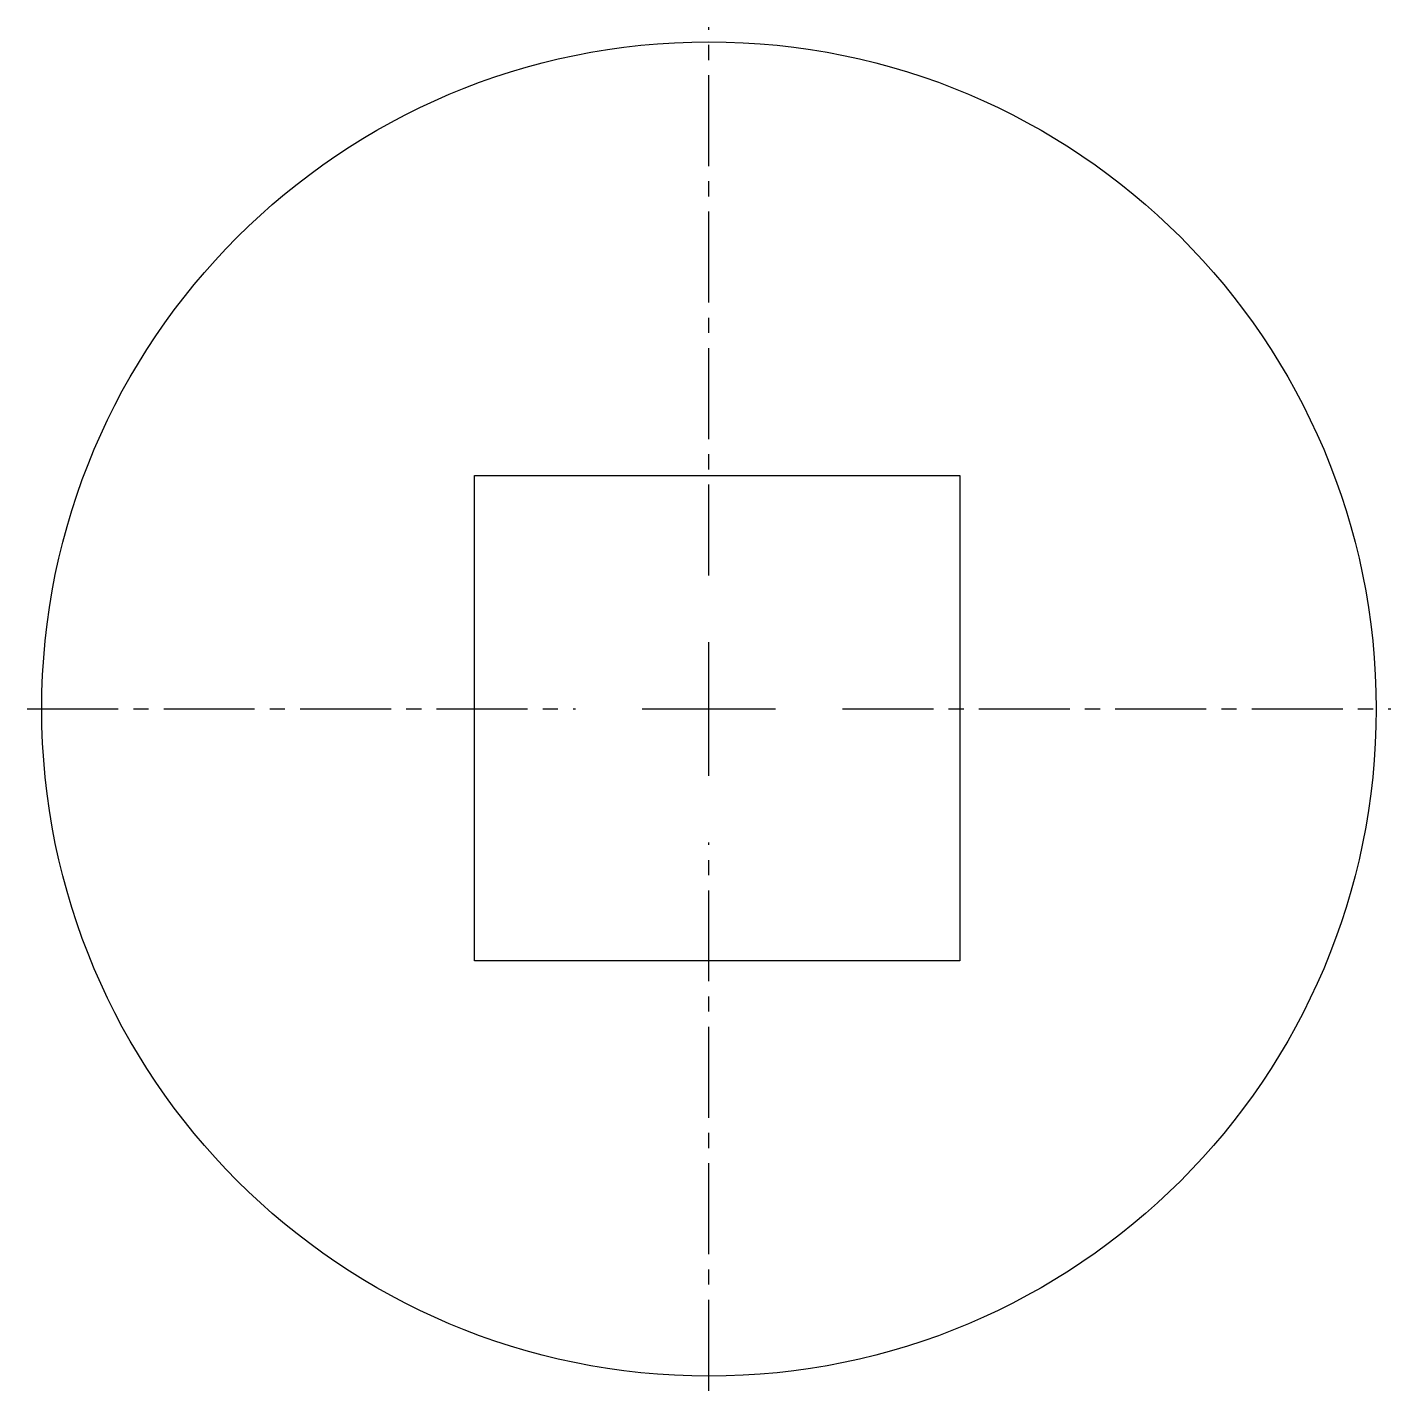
# Model space of a CAD drawing. Header units: inches. Extents: x 124.5 to 135.8, y -486.9 to -475.7.
import ezdxf

# ---------------------------------------------------------------- set-up
doc = ezdxf.new("R2010")
doc.units = ezdxf.units.IN
doc.header["$MEASUREMENT"] = 0
doc.linetypes.add('CENTER2', pattern=[1.125, 0.75, -0.125, 0.125, -0.125])
doc.layers.add('E101-Electrical-1st-floor', color=7, linetype='Continuous', lineweight=9)

# ---------------------------------------------------------------- blocks, each defined once
blk = doc.blocks.new('*U1')
at = {"layer": 'E101-Electrical-1st-floor', "color": 0, "linetype": 'CENTER2', "lineweight": -3, "transparency": 16777216}
for p, q in [((0, 1.1), (0, 5.62)), ((-5.62, 0), (-1.1, 0)), ((1.1, 0), (5.62, 0)), ((0, -5.62), (0, -1.1))]:
    blk.add_line(p, q, dxfattribs=at)
at = {"layer": 'E101-Electrical-1st-floor', "color": 0, "linetype": 'Continuous', "lineweight": -3, "transparency": 16777216}
for p, q in [((0, -0.55), (0, 0.55)), ((-0.55, 0), (0.55, 0))]:
    blk.add_line(p, q, dxfattribs=at)

msp = doc.modelspace()

# ---------------------------------------------------------------- linework, layer by layer
at = {"layer": 'E101-Electrical-1st-floor', "lineweight": 30}
for p, q in [((128.23, -483.361), (128.23, -479.361)), ((128.23, -479.361), (132.23, -479.361)), ((132.23, -479.361), (132.23, -483.361)), ((132.23, -483.361), (128.23, -483.361))]:
    msp.add_line(p, q, dxfattribs=at)
at = {"layer": 'E101-Electrical-1st-floor', "lineweight": -3}
msp.add_circle((130.162, -481.285), 5.5, dxfattribs=at)

# ---------------------------------------------------------------- block references
at = {"layer": 'E101-Electrical-1st-floor', "linetype": 'CENTER2', "lineweight": -3}
msp.add_blockref('*U1', (130.162, -481.285), dxfattribs=at)

doc.saveas('drawing.dxf')
